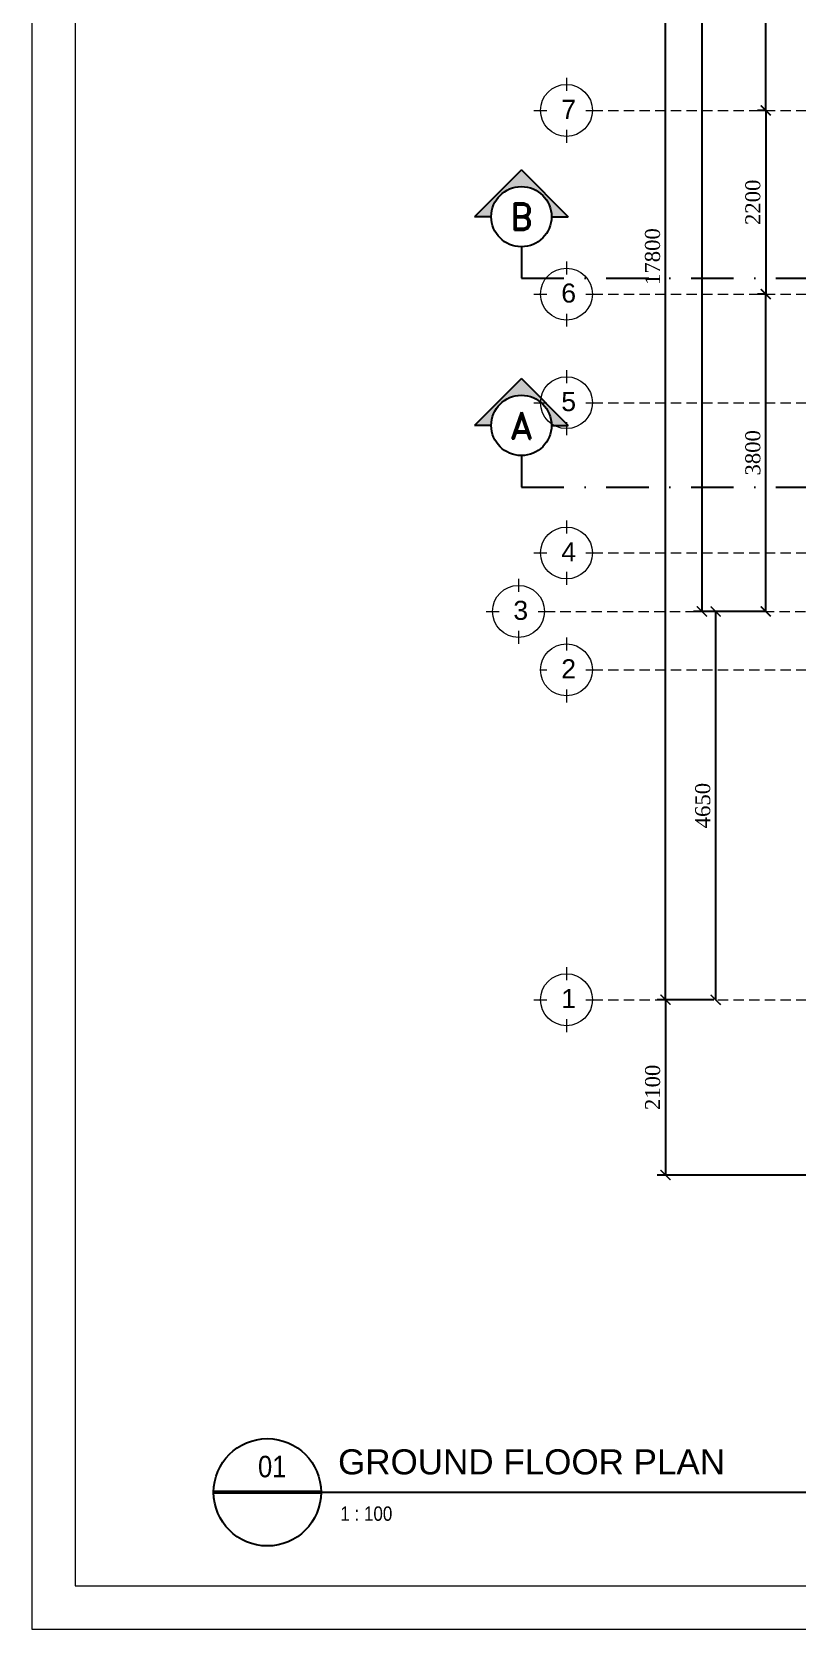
# Model space of a CAD drawing. Header units: millimetres. Extents: x -9564 to 494436, y -140371 to 4257.
# Drawn here: x -9564 to -404, y -25289 to -6162 of the extents above; entities that cross this region are included whole.
import ezdxf
from ezdxf.enums import TextEntityAlignment as Align

# ---------------------------------------------------------------- set-up
doc = ezdxf.new("R2010")
doc.units = ezdxf.units.MM
doc.header["$MEASUREMENT"] = 0
for name, pattern in [('DASHDOTX2', [50.8, 25.4, -12.7, 0, -12.7]), ('DASHED2', [0.375, 0.25, -0.125]), ('HIDDEN2', [0.1875, 0.125, -0.0625])]:
    doc.linetypes.add(name, pattern=pattern)
doc.layers.get('DEFPOINTS').update_dxf_attribs({"lineweight": 18})
for name, color, linetype, lineweight in [('09-Arsiran', 8, 'Continuous', 5), ('AS', 8, 'HIDDEN2', 5), ('DIM', 1, 'Continuous', 5), ('LEGEND', 1, 'DASHED2', 50), ('XR-KOP A3_MOZART$0$KOP-A1$0$A-GRSKOP', 1, 'Continuous', 5)]:
    doc.layers.add(name, color=color, linetype=linetype, lineweight=lineweight)
doc.layers.add('1', color=5, linetype='Continuous')
doc.layers.add('NOT', color=1, linetype='Continuous')
doc.styles.add('NOTEXT1', font='arial.ttf')
doc.styles.add('NOTEXT2', font='arial.ttf')
doc.styles.add('NOTEXT4', font='arial.ttf')
doc.styles.add('ROMAND', font='romand.shx', dxfattribs={"width": 0.7})
doc.styles.get("Standard").update_dxf_attribs({"font": 'arial.ttf'})
doc.styles.add('style2', font='times.ttf', dxfattribs={"height": 0.18})
doc.dimstyles.new('ISO-25', dxfattribs={"dimtxt": 0.18, "dimasz": 0.12, "dimexe": 0.1, "dimexo": 0.1, "dimgap": 0.0625, "dimtad": 1, "dimtoh": 1, "dimdec": 0, "dimlfac": 1000, "dimtxsty": 'style2', "dimblk": 'ARCHTICK', "dimcen": 0.15, "dimclrd": 1, "dimclre": 1, "dimclrt": 4, "dimadec": 0, "dimazin": 0, "dimtfac": 1, "dimtdec": 0, "dimtmove": 0, "dimatfit": 3, "dimldrblk": 'OBLIQUE', "dimfxl": 1, "dimarcsym": 0})

# ---------------------------------------------------------------- blocks, each defined once
blk = doc.blocks.new('hsdh')
at = {"layer": 'XR-KOP A3_MOZART$0$KOP-A1$0$A-GRSKOP', "color": 0, "linetype": 'Continuous', "lineweight": 5}
blk.add_lwpolyline([(145480, 82601), (107945, 82601), (107945, 56197), (145480, 56197)], close=True, dxfattribs=at)
at = {"layer": 'XR-KOP A3_MOZART$0$KOP-A1$0$A-GRSKOP', "color": 5, "linetype": 'Continuous', "lineweight": 5}
blk.add_lwpolyline([(145017, 82138), (108409, 82138), (108409, 56660), (145017, 56660)], close=True, dxfattribs=at)
blk = doc.blocks.new('NOT-28-ADI')
at = {"const_width": 50}
blk.add_lwpolyline([(-750, 0), (750, 0)], dxfattribs=at)
blk.add_circle((0, 0), 750)
at = {"layer": 'NOT'}
blk.add_line((750, 0), (12100, 0), dxfattribs=at)
at = {"color": 5, "style": 'NOTEXT4'}
for tag, p in [('JDL1', (988, 765)), ('JDL2', (988, 250))]:
    blk.add_attdef(tag, p, '', height=350, dxfattribs=at)
at = {"color": 5, "style": 'NOTEXT4', "width": 0.85}
blk.add_attdef('NO', text='', height=300, dxfattribs=at).set_placement((68, 360), align=Align.MIDDLE_CENTER)
at = {"style": 'NOTEXT1', "width": 0.85}
blk.add_attdef('REF.', text='', height=200, dxfattribs=at).set_placement((0, -190), align=Align.TOP_CENTER)
blk.add_attdef('SCALE', (1020, -398), '', height=200, dxfattribs=at)
blk.add_attdef('ROOM', text='', height=200, dxfattribs=at).set_placement((3715, -388), align=Align.RIGHT)
blk = doc.blocks.new('_ArchTick')
at = {"color": 0, "linetype": 'ByBlock', "const_width": 0.15}
blk.add_lwpolyline([(-0.5, -0.5), (0.5, 0.5)], dxfattribs=at)
blk = doc.blocks.new('*D657')
at = {"layer": 'DEFPOINTS', "color": 0, "transparency": 16777216}
for p in [(202.424, 155.722), (202.524, 155.722), (202.503, 151.072)]:
    blk.add_point(p, dxfattribs=at)
at = {"layer": 'DIM', "color": 1, "lineweight": -2, "transparency": 16777216}
for p, q in [((202.424, 155.722), (202.324, 155.722)), ((202.424, 151.072), (202.424, 155.722)), ((202.403, 151.072), (202.324, 151.072))]:
    blk.add_line(p, q, dxfattribs=at)
at = {"layer": 'DIM', "color": 1, "lineweight": -2, "transparency": 16777216, "xscale": 0.12, "yscale": 0.12, "zscale": 0.12}
for p, rotation in [((202.424, 155.722), 90), ((202.424, 151.072), 270)]:
    blk.add_blockref('_ArchTick', p, dxfattribs=dict(at, rotation=rotation))
at = {"layer": 'DIM', "color": 4, "transparency": 16777216, "insert": (202.27, 153.397), "char_height": 0.18, "attachment_point": 5, "rotation": 90, "style": 'style2'}
blk.add_mtext('4650', dxfattribs=at)
blk = doc.blocks.new('_Oblique')
at = {"color": 0, "linetype": 'ByBlock', "lineweight": -2}
blk.add_line((-0.5, -0.5), (0.5, 0.5), dxfattribs=at)
blk = doc.blocks.new('*D658')
at = {"layer": 'DEFPOINTS', "color": 0, "transparency": 16777216}
for p in [(203.024, 159.522), (203.124, 159.522), (203.124, 155.722)]:
    blk.add_point(p, dxfattribs=at)
at = {"layer": 'DIM', "color": 1, "lineweight": -2, "transparency": 16777216}
for p, q in [((203.024, 159.522), (202.924, 159.522)), ((203.024, 155.722), (203.024, 159.522)), ((203.024, 155.722), (202.924, 155.722))]:
    blk.add_line(p, q, dxfattribs=at)
at = {"layer": 'DIM', "color": 1, "lineweight": -2, "transparency": 16777216, "xscale": 0.12, "yscale": 0.12, "zscale": 0.12}
for p, rotation in [((203.024, 159.522), 90), ((203.024, 155.722), 270)]:
    blk.add_blockref('_ArchTick', p, dxfattribs=dict(at, rotation=rotation))
at = {"layer": 'DIM', "color": 4, "transparency": 16777216, "insert": (202.87, 157.622), "char_height": 0.18, "attachment_point": 5, "rotation": 90, "style": 'style2'}
blk.add_mtext('3800', dxfattribs=at)
blk = doc.blocks.new('*D659')
at = {"layer": 'DEFPOINTS', "color": 0, "transparency": 16777216}
for p in [(203.024, 165.102), (203.362, 165.102), (203.124, 161.722)]:
    blk.add_point(p, dxfattribs=at)
at = {"layer": 'DIM', "color": 1, "lineweight": -2, "transparency": 16777216}
for p, q in [((203.262, 165.102), (202.924, 165.102)), ((203.024, 161.722), (203.024, 165.102)), ((203.024, 161.722), (202.924, 161.722))]:
    blk.add_line(p, q, dxfattribs=at)
at = {"layer": 'DIM', "color": 1, "lineweight": -2, "transparency": 16777216, "xscale": 0.12, "yscale": 0.12, "zscale": 0.12}
for p, rotation in [((203.024, 165.102), 90), ((203.024, 161.722), 270)]:
    blk.add_blockref('_ArchTick', p, dxfattribs=dict(at, rotation=rotation))
at = {"layer": 'DIM', "color": 4, "transparency": 16777216, "insert": (202.869, 163.412), "char_height": 0.18, "attachment_point": 5, "rotation": 90, "style": 'style2'}
blk.add_mtext('3380', dxfattribs=at)
blk = doc.blocks.new('*D662')
at = {"layer": 'DEFPOINTS', "color": 0, "transparency": 16777216}
for p in [(203.024, 168.872), (202.259, 155.722), (203.024, 155.722)]:
    blk.add_point(p, dxfattribs=at)
at = {"layer": 'DIM', "color": 1, "lineweight": -2, "transparency": 16777216}
for p, q in [((202.924, 168.872), (202.159, 168.872)), ((202.259, 168.872), (202.259, 155.722)), ((202.924, 155.722), (202.159, 155.722))]:
    blk.add_line(p, q, dxfattribs=at)
at = {"layer": 'DIM', "color": 1, "lineweight": -2, "transparency": 16777216, "xscale": 0.12, "yscale": 0.12, "zscale": 0.12}
for p, rotation in [((202.259, 168.872), 90), ((202.259, 155.722), 270)]:
    blk.add_blockref('_ArchTick', p, dxfattribs=dict(at, rotation=rotation))
at = {"layer": 'DIM', "color": 4, "transparency": 16777216, "insert": (202.105, 165.677), "char_height": 0.18, "attachment_point": 5, "rotation": 90, "style": 'style2'}
blk.add_mtext('13150', dxfattribs=at)
blk = doc.blocks.new('*D663')
at = {"layer": 'DEFPOINTS', "color": 0, "transparency": 16777216}
for p in [(201.824, 168.872), (202.424, 168.872), (202.424, 151.072)]:
    blk.add_point(p, dxfattribs=at)
at = {"layer": 'DIM', "color": 1, "lineweight": -2, "transparency": 16777216}
for p, q in [((202.324, 168.872), (201.724, 168.872)), ((201.824, 151.072), (201.824, 168.872)), ((202.324, 151.072), (201.724, 151.072))]:
    blk.add_line(p, q, dxfattribs=at)
at = {"layer": 'DIM', "color": 1, "lineweight": -2, "transparency": 16777216, "xscale": 0.12, "yscale": 0.12, "zscale": 0.12}
for p, rotation in [((201.824, 168.872), 90), ((201.824, 151.072), 270)]:
    blk.add_blockref('_ArchTick', p, dxfattribs=dict(at, rotation=rotation))
at = {"layer": 'DIM', "color": 4, "transparency": 16777216, "insert": (201.669, 159.972), "char_height": 0.18, "attachment_point": 5, "rotation": 90, "style": 'style2'}
blk.add_mtext('17800', dxfattribs=at)
blk = doc.blocks.new('*D675')
at = {"layer": 'DEFPOINTS', "color": 0, "transparency": 16777216}
for p in [(202.424, 151.072), (201.824, 148.972), (204.739, 148.972)]:
    blk.add_point(p, dxfattribs=at)
at = {"layer": 'DIM', "color": 1, "lineweight": -2, "transparency": 16777216}
for p, q in [((202.324, 151.072), (201.724, 151.072)), ((201.824, 151.072), (201.824, 148.972)), ((204.639, 148.972), (201.724, 148.972))]:
    blk.add_line(p, q, dxfattribs=at)
at = {"layer": 'DIM', "color": 1, "lineweight": -2, "transparency": 16777216, "xscale": 0.12, "yscale": 0.12, "zscale": 0.12}
for p, rotation in [((201.824, 151.072), 90), ((201.824, 148.972), 270)]:
    blk.add_blockref('_ArchTick', p, dxfattribs=dict(at, rotation=rotation))
at = {"layer": 'DIM', "color": 4, "transparency": 16777216, "insert": (201.67, 150.022), "char_height": 0.18, "attachment_point": 5, "rotation": 90, "style": 'style2'}
blk.add_mtext('2100', dxfattribs=at)
blk = doc.blocks.new('*D640')
at = {"layer": 'DEFPOINTS', "color": 0, "transparency": 16777216}
for p in [(203.124, 161.722), (203.024, 159.522), (203.124, 159.522)]:
    blk.add_point(p, dxfattribs=at)
at = {"layer": 'DIM', "color": 1, "lineweight": -2, "transparency": 16777216}
for p, q in [((203.024, 161.722), (202.924, 161.722)), ((203.024, 161.722), (203.024, 159.522)), ((203.024, 159.522), (202.924, 159.522))]:
    blk.add_line(p, q, dxfattribs=at)
at = {"layer": 'DIM', "color": 1, "lineweight": -2, "transparency": 16777216, "xscale": 0.12, "yscale": 0.12, "zscale": 0.12}
for p, rotation in [((203.024, 161.722), 90), ((203.024, 159.522), 270)]:
    blk.add_blockref('_ArchTick', p, dxfattribs=dict(at, rotation=rotation))
at = {"layer": 'DIM', "color": 4, "transparency": 16777216, "insert": (202.87, 160.622), "char_height": 0.18, "attachment_point": 5, "rotation": 90, "style": 'style2'}
blk.add_mtext('2200', dxfattribs=at)
blk = doc.blocks.new('ARAH-4')
blk.add_hatch(color=8).paths.add_polyline_path([(-4.5, 0), (-7, 0), (0, -7), (7, 0), (4.5, 0, -1)])
at = {"color": 9}
for p, q in [((0, -7), (-7, 0)), ((-4.5, 0), (-7, 0)), ((0, -7), (7, 0)), ((4.5, 0), (7, 0))]:
    blk.add_line(p, q, dxfattribs=at)
blk.add_circle((0, 0), 4.5, dxfattribs=at)
at = {"color": 4, "style": 'ROMAND'}
blk.add_attdef('A', text='', height=4, dxfattribs=at).set_placement((0, 0), align=Align.MIDDLE_CENTER)
blk = doc.blocks.new('pot')
at = {"layer": '1', "linetype": 'DASHDOTX2', "ltscale": 0.02}
for points in [[(200.093, 160.089), (200.093, 159.712), (225.016, 159.712), (225.016, 160.089)], [(200.093, 157.589), (200.093, 157.212), (225.016, 157.212), (225.016, 157.589)]]:
    blk.add_lwpolyline(points, dxfattribs=at)
ref = blk.add_blockref('ARAH-4', (200.093, 160.45), dxfattribs=dict(xscale=0.080219464717514, yscale=0.080219464717514, zscale=0.080219464717514, rotation=180))
ref.add_attrib('A', 'B', dxfattribs={"color": 4, "height": 0.321, "style": 'ROMAND'}).set_placement((200.093, 160.45), align=Align.MIDDLE_CENTER)
ref = blk.add_blockref('ARAH-4', (200.093, 157.95), dxfattribs=dict(xscale=0.080219464717514, yscale=0.080219464717514, zscale=0.080219464717514, rotation=180))
ref.add_attrib('A', 'A', dxfattribs={"color": 4, "height": 0.321, "style": 'ROMAND'}).set_placement((200.093, 157.95), align=Align.MIDDLE_CENTER)
blk = doc.blocks.new('as1')
at = {"layer": '09-Arsiran'}
for p, q in [((136.702, 161.867), (136.702, 161.712)), ((136.312, 161.478), (136.468, 161.478)), ((136.935, 161.478), (137.091, 161.478)), ((136.702, 161.244), (136.702, 161.089)), ((136.702, 159.667), (136.702, 159.512)), ((136.312, 159.278), (136.468, 159.278)), ((136.935, 159.278), (137.091, 159.278)), ((136.702, 159.044), (136.702, 158.889)), ((136.702, 158.367), (136.702, 158.212)), ((136.312, 157.978), (136.468, 157.978)), ((136.935, 157.978), (137.091, 157.978)), ((136.702, 157.744), (136.702, 157.589)), ((136.702, 156.567), (136.702, 156.412)), ((136.312, 156.178), (136.468, 156.178)), ((136.935, 156.178), (137.091, 156.178)), ((136.702, 155.951), (136.702, 155.795)), ((136.128, 155.867), (136.128, 155.712)), ((135.739, 155.478), (135.895, 155.478)), ((136.362, 155.478), (136.517, 155.478)), ((136.128, 155.244), (136.128, 155.089)), ((136.702, 155.167), (136.702, 155.012)), ((136.39, 154.778), (136.468, 154.778)), ((136.935, 154.778), (137.091, 154.778)), ((136.702, 154.544), (136.702, 154.389)), ((136.702, 151.217), (136.702, 151.062)), ((136.312, 150.828), (136.468, 150.828)), ((136.935, 150.828), (137.091, 150.828)), ((136.702, 150.594), (136.702, 150.439))]:
    blk.add_line(p, q, dxfattribs=at)
for centre in [(136.702, 161.478), (136.702, 159.278), (136.702, 157.978), (136.702, 156.178), (136.128, 155.478), (136.702, 154.778), (136.702, 150.828)]:
    blk.add_circle(centre, 0.311, dxfattribs=at)
at = {"layer": 'AS'}
for p, q in [((137.013, 161.478), (158.579, 161.478)), ((137.013, 159.278), (158.579, 159.278)), ((137.013, 157.978), (158.579, 157.978)), ((137.013, 156.178), (158.579, 156.178)), ((136.44, 155.478), (158.579, 155.478)), ((137.013, 154.778), (158.579, 154.778)), ((137.013, 150.828), (158.579, 150.828))]:
    blk.add_line(p, q, dxfattribs=at)
at = {"layer": '09-Arsiran', "color": 2, "char_height": 0.228, "attachment_point": 1}
for s, insert in [('7', (136.64, 161.605)), ('6', (136.64, 159.405)), ('5', (136.64, 158.105)), ('4', (136.64, 156.305)), ('3', (136.066, 155.605)), ('2', (136.64, 154.905)), ('1', (136.64, 150.955))]:
    blk.add_mtext_dynamic_manual_height_columns(s, width=0.05426, gutter_width=1.14, heights=[0], dxfattribs=dict(at, insert=insert))
blk = doc.blocks.new('eshes')
at = {"layer": 'DIM'}
for base, p1, p2, picture, middle in [((201.8237, 168.8724), (202.4237, 151.0724), (202.4237, 168.8724), '*D663', (201.6694, 159.9724)), ((203.0235, 165.1024), (203.1235, 161.7224), (203.3623, 165.1024), '*D659', (202.8695, 163.4124)), ((203.0237, 159.5224), (203.1235, 161.7224), (203.1237, 159.5224), '*D640', (202.8697, 160.6224)), ((203.0237, 159.5224), (203.1237, 155.7224), (203.1237, 159.5224), '*D658', (202.8697, 157.6224)), ((202.4237, 155.7224), (202.5034, 151.0724), (202.5237, 155.7224), '*D657', (202.2697, 153.3974)), ((201.8237, 148.9724), (202.4237, 151.0724), (204.7387, 148.9724), '*D675', (201.6697, 150.0224))]:
    dim = blk.add_linear_dim(base=base, p1=p1, p2=p2, angle=90, dimstyle='ISO-25', dxfattribs=at)
    dim.commit()
    dim.dimension.update_dxf_attribs({"geometry": picture, "text_midpoint": middle})
dim = blk.add_linear_dim(base=(202.2595, 155.7224), p1=(203.0237, 168.8724), p2=(203.0237, 155.7224), angle=90, dimstyle='ISO-25', dxfattribs=at)
dim.commit()
dim.dimension.update_dxf_attribs({"geometry": '*D662', "text_midpoint": (202.2595, 165.6774), "dimtype": 128})

msp = doc.modelspace()

# ---------------------------------------------------------------- linework, layer by layer
at = {"layer": 'AS'}
msp.add_line((18717.3051, -19851.7035), (-1378.1599, -19851.7035), dxfattribs=at)

# ---------------------------------------------------------------- block references
at = {"xscale": 999.9998119083025, "yscale": 999.9998119083025, "zscale": 999.9998119083025}
for name, p in [('pot', (-203796.8411, -168824.0698)), ('eshes', (-203801.8411, -168824.0698)), ('as1', (-139866.4142, -168579.6489))]:
    msp.add_blockref(name, p, dxfattribs=at)
at = {"layer": 'LEGEND', "xscale": 1.118963964633539, "yscale": 1.118963964633539, "zscale": 1.118963964633539}
msp.add_blockref('hsdh', (-130350.9292, -88170.8627), dxfattribs=at)
at = {"layer": 'NOT'}
ref = msp.add_blockref('NOT-28-ADI', (-6745.6318, -23650.8295), dxfattribs=dict(at, xscale=0.8571426960544481, yscale=0.8571426960544481, zscale=0.8571426960544481))
ref.add_attrib('NO', '01', dxfattribs={"layer": '0', "color": 5, "height": 257.14281, "style": 'NOTEXT2', "width": 0.85}).set_placement((-6687.3194, -23342.5665), align=Align.MIDDLE_CENTER)
ref.add_attrib('JDL2', 'GROUND FLOOR PLAN', (-5899.0217, -23436.5073), dxfattribs={"layer": '0', "color": 5, "height": 299.999944, "style": 'NOTEXT2'})
ref.add_attrib('SCALE', '1 : 100', (-5871.7412, -23991.9065), dxfattribs={"layer": '0', "height": 171.42854, "style": 'NOTEXT1', "width": 0.85})

doc.saveas('drawing.dxf')
